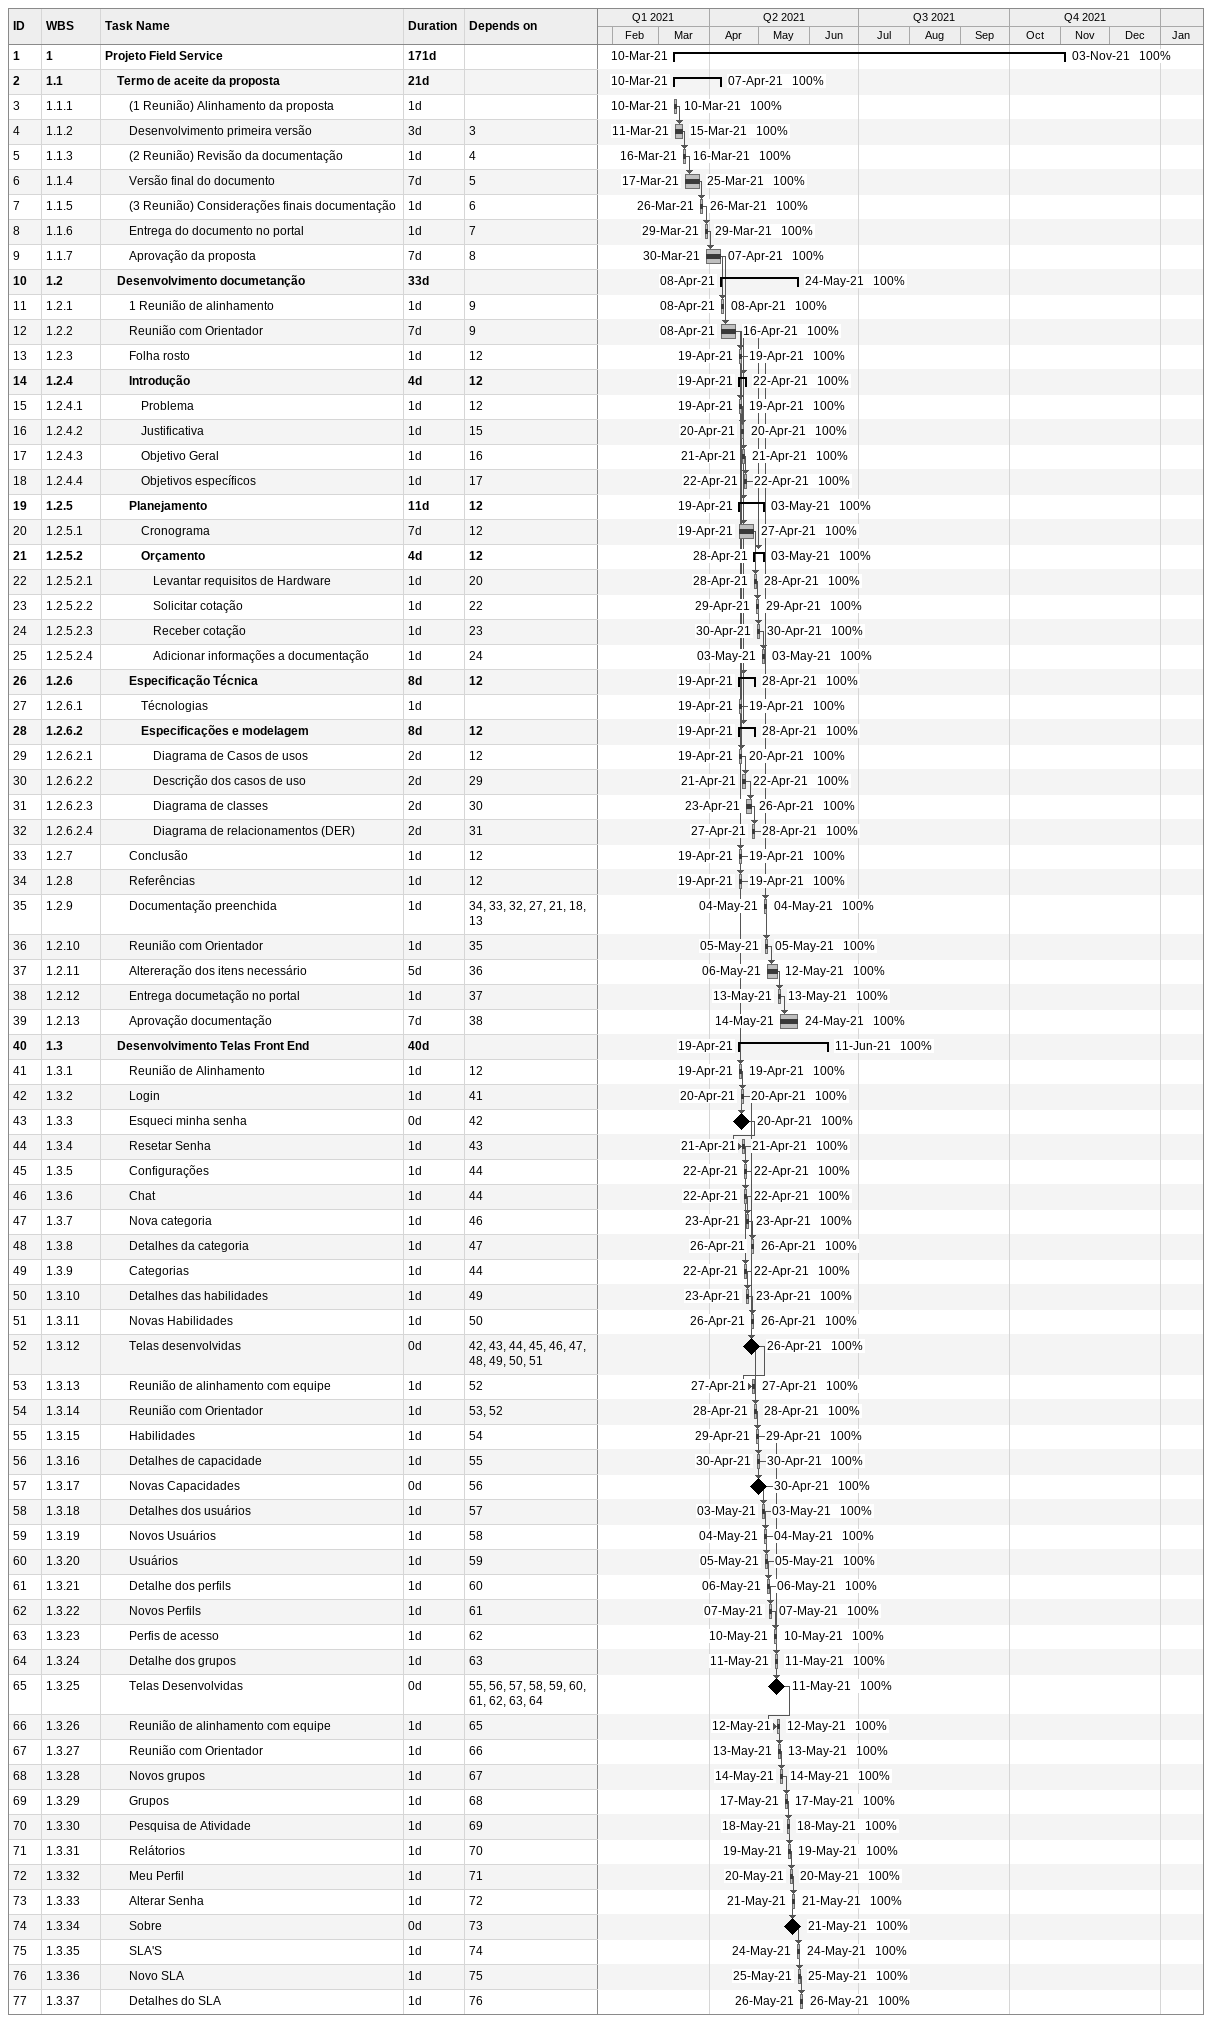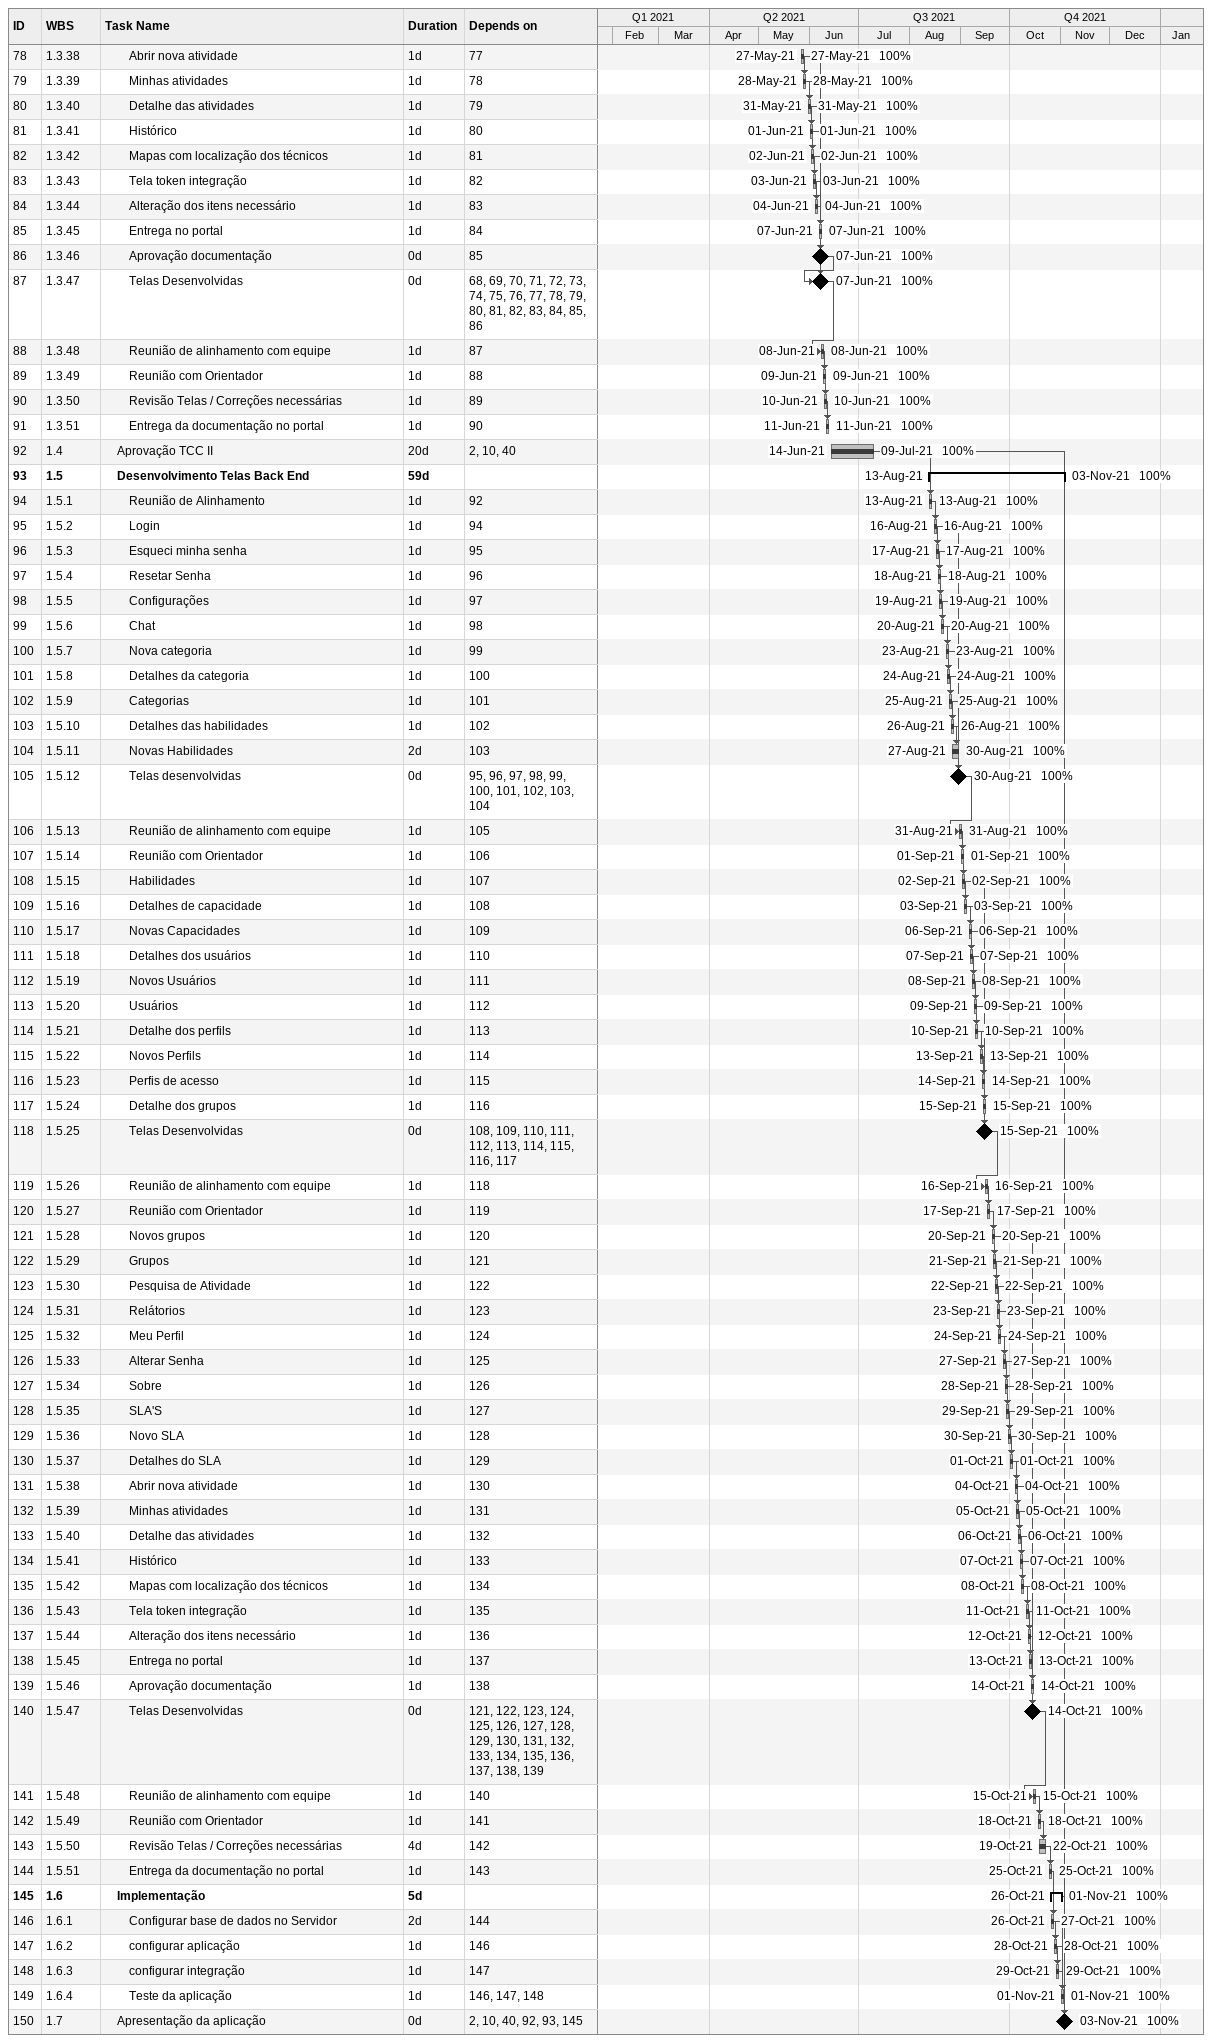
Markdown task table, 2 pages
| ID | WBS | Task | Duration | Start | Finish | Predecessors | % complete |
|---|---|---|---|---|---|---|---|
| 1 | 1 | **Projeto Field Service** | 171d | 2021-03-10 | 2021-11-03 |  | 100 |
| 2 | 1.1 | **Termo de aceite da proposta** | 21d | 2021-03-10 | 2021-04-07 |  | 100 |
| 3 | 1.1.1 | (1 Reunião) Alinhamento da proposta | 1d | 2021-03-10 | 2021-03-10 |  | 100 |
| 4 | 1.1.2 | Desenvolvimento primeira versão | 3d | 2021-03-11 | 2021-03-15 | 3 | 100 |
| 5 | 1.1.3 | (2 Reunião) Revisão da documentação | 1d | 2021-03-16 | 2021-03-16 | 4 | 100 |
| 6 | 1.1.4 | Versão final do documento | 7d | 2021-03-17 | 2021-03-25 | 5 | 100 |
| 7 | 1.1.5 | (3 Reunião) Considerações finais documentação | 1d | 2021-03-26 | 2021-03-26 | 6 | 100 |
| 8 | 1.1.6 | Entrega do documento no portal | 1d | 2021-03-29 | 2021-03-29 | 7 | 100 |
| 9 | 1.1.7 | Aprovação da proposta | 7d | 2021-03-30 | 2021-04-07 | 8 | 100 |
| 10 | 1.2 | **Desenvolvimento documetanção** | 33d | 2021-04-08 | 2021-05-24 |  | 100 |
| 11 | 1.2.1 | 1 Reunião de alinhamento | 1d | 2021-04-08 | 2021-04-08 | 9 | 100 |
| 12 | 1.2.2 | Reunião com Orientador | 7d | 2021-04-08 | 2021-04-16 | 9 | 100 |
| 13 | 1.2.3 | Folha rosto | 1d | 2021-04-19 | 2021-04-19 | 12 | 100 |
| 14 | 1.2.4 | **Introdução** | 4d | 2021-04-19 | 2021-04-22 | 12 | 100 |
| 15 | 1.2.4.1 | Problema | 1d | 2021-04-19 | 2021-04-19 | 12 | 100 |
| 16 | 1.2.4.2 | Justificativa | 1d | 2021-04-20 | 2021-04-20 | 15 | 100 |
| 17 | 1.2.4.3 | Objetivo Geral | 1d | 2021-04-21 | 2021-04-21 | 16 | 100 |
| 18 | 1.2.4.4 | Objetivos específicos | 1d | 2021-04-22 | 2021-04-22 | 17 | 100 |
| 19 | 1.2.5 | **Planejamento** | 11d | 2021-04-19 | 2021-05-03 | 12 | 100 |
| 20 | 1.2.5.1 | Cronograma | 7d | 2021-04-19 | 2021-04-27 | 12 | 100 |
| 21 | 1.2.5.2 | **Orçamento** | 4d | 2021-04-28 | 2021-05-03 | 12 | 100 |
| 22 | 1.2.5.2.1 | Levantar requisitos de Hardware | 1d | 2021-04-28 | 2021-04-28 | 20 | 100 |
| 23 | 1.2.5.2.2 | Solicitar cotação | 1d | 2021-04-29 | 2021-04-29 | 22 | 100 |
| 24 | 1.2.5.2.3 | Receber cotação | 1d | 2021-04-30 | 2021-04-30 | 23 | 100 |
| 25 | 1.2.5.2.4 | Adicionar informações a documentação | 1d | 2021-05-03 | 2021-05-03 | 24 | 100 |
| 26 | 1.2.6 | **Especificação Técnica** | 8d | 2021-04-19 | 2021-04-28 | 12 | 100 |
| 27 | 1.2.6.1 | Técnologias | 1d | 2021-04-19 | 2021-04-19 |  | 100 |
| 28 | 1.2.6.2 | **Especificações e modelagem** | 8d | 2021-04-19 | 2021-04-28 | 12 | 100 |
| 29 | 1.2.6.2.1 | Diagrama de Casos de usos | 2d | 2021-04-19 | 2021-04-20 | 12 | 100 |
| 30 | 1.2.6.2.2 | Descrição dos casos de uso | 2d | 2021-04-21 | 2021-04-22 | 29 | 100 |
| 31 | 1.2.6.2.3 | Diagrama de classes | 2d | 2021-04-23 | 2021-04-26 | 30 | 100 |
| 32 | 1.2.6.2.4 | Diagrama de relacionamentos (DER) | 2d | 2021-04-27 | 2021-04-28 | 31 | 100 |
| 33 | 1.2.7 | Conclusão | 1d | 2021-04-19 | 2021-04-19 | 12 | 100 |
| 34 | 1.2.8 | Referências | 1d | 2021-04-19 | 2021-04-19 | 12 | 100 |
| 35 | 1.2.9 | Documentação preenchida | 1d | 2021-05-04 | 2021-05-04 | 34, 33, 32, 27, 21, 18, 13 | 100 |
| 36 | 1.2.10 | Reunião com Orientador | 1d | 2021-05-05 | 2021-05-05 | 35 | 100 |
| 37 | 1.2.11 | Altereração dos itens necessário | 5d | 2021-05-06 | 2021-05-12 | 36 | 100 |
| 38 | 1.2.12 | Entrega documetação no portal | 1d | 2021-05-13 | 2021-05-13 | 37 | 100 |
| 39 | 1.2.13 | Aprovação documentação | 7d | 2021-05-14 | 2021-05-24 | 38 | 100 |
| 40 | 1.3 | **Desenvolvimento Telas Front End** | 40d | 2021-04-19 | 2021-06-11 |  | 100 |
| 41 | 1.3.1 | Reunião de Alinhamento | 1d | 2021-04-19 | 2021-04-19 | 12 | 100 |
| 42 | 1.3.2 | Login | 1d | 2021-04-20 | 2021-04-20 | 41 | 100 |
| 43 | 1.3.3 | Esqueci minha senha | 0d | 2021-04-20 | 2021-04-20 | 42 | 100 |
| 44 | 1.3.4 | Resetar Senha | 1d | 2021-04-21 | 2021-04-21 | 43 | 100 |
| 45 | 1.3.5 | Configurações | 1d | 2021-04-22 | 2021-04-22 | 44 | 100 |
| 46 | 1.3.6 | Chat | 1d | 2021-04-22 | 2021-04-22 | 44 | 100 |
| 47 | 1.3.7 | Nova categoria | 1d | 2021-04-23 | 2021-04-23 | 46 | 100 |
| 48 | 1.3.8 | Detalhes da categoria | 1d | 2021-04-26 | 2021-04-26 | 47 | 100 |
| 49 | 1.3.9 | Categorias | 1d | 2021-04-22 | 2021-04-22 | 44 | 100 |
| 50 | 1.3.10 | Detalhes das habilidades | 1d | 2021-04-23 | 2021-04-23 | 49 | 100 |
| 51 | 1.3.11 | Novas Habilidades | 1d | 2021-04-26 | 2021-04-26 | 50 | 100 |
| 52 | 1.3.12 | Telas desenvolvidas | 0d | 2021-04-26 | 2021-04-26 | 42, 43, 44, 45, 46, 47, 48, 49, 50, 51 | 100 |
| 53 | 1.3.13 | Reunião de alinhamento com equipe | 1d | 2021-04-27 | 2021-04-27 | 52 | 100 |
| 54 | 1.3.14 | Reunião com Orientador | 1d | 2021-04-28 | 2021-04-28 | 53, 52 | 100 |
| 55 | 1.3.15 | Habilidades | 1d | 2021-04-29 | 2021-04-29 | 54 | 100 |
| 56 | 1.3.16 | Detalhes de capacidade | 1d | 2021-04-30 | 2021-04-30 | 55 | 100 |
| 57 | 1.3.17 | Novas Capacidades | 0d | 2021-04-30 | 2021-04-30 | 56 | 100 |
| 58 | 1.3.18 | Detalhes dos usuários | 1d | 2021-05-03 | 2021-05-03 | 57 | 100 |
| 59 | 1.3.19 | Novos Usuários | 1d | 2021-05-04 | 2021-05-04 | 58 | 100 |
| 60 | 1.3.20 | Usuários | 1d | 2021-05-05 | 2021-05-05 | 59 | 100 |
| 61 | 1.3.21 | Detalhe dos perfils | 1d | 2021-05-06 | 2021-05-06 | 60 | 100 |
| 62 | 1.3.22 | Novos Perfils | 1d | 2021-05-07 | 2021-05-07 | 61 | 100 |
| 63 | 1.3.23 | Perfis de acesso | 1d | 2021-05-10 | 2021-05-10 | 62 | 100 |
| 64 | 1.3.24 | Detalhe dos grupos | 1d | 2021-05-11 | 2021-05-11 | 63 | 100 |
| 65 | 1.3.25 | Telas Desenvolvidas | 0d | 2021-05-11 | 2021-05-11 | 55, 56, 57, 58, 59, 60, 61, 62, 63, 64 | 100 |
| 66 | 1.3.26 | Reunião de alinhamento com equipe | 1d | 2021-05-12 | 2021-05-12 | 65 | 100 |
| 67 | 1.3.27 | Reunião com Orientador | 1d | 2021-05-13 | 2021-05-13 | 66 | 100 |
| 68 | 1.3.28 | Novos grupos | 1d | 2021-05-14 | 2021-05-14 | 67 | 100 |
| 69 | 1.3.29 | Grupos | 1d | 2021-05-17 | 2021-05-17 | 68 | 100 |
| 70 | 1.3.30 | Pesquisa de Atividade | 1d | 2021-05-18 | 2021-05-18 | 69 | 100 |
| 71 | 1.3.31 | Relátorios | 1d | 2021-05-19 | 2021-05-19 | 70 | 100 |
| 72 | 1.3.32 | Meu Perfil | 1d | 2021-05-20 | 2021-05-20 | 71 | 100 |
| 73 | 1.3.33 | Alterar Senha | 1d | 2021-05-21 | 2021-05-21 | 72 | 100 |
| 74 | 1.3.34 | Sobre | 0d | 2021-05-21 | 2021-05-21 | 73 | 100 |
| 75 | 1.3.35 | SLA'S | 1d | 2021-05-24 | 2021-05-24 | 74 | 100 |
| 76 | 1.3.36 | Novo SLA | 1d | 2021-05-25 | 2021-05-25 | 75 | 100 |
| 77 | 1.3.37 | Detalhes do SLA | 1d | 2021-05-26 | 2021-05-26 | 76 | 100 |
| 78 | 1.3.38 | Abrir nova atividade | 1d | 2021-05-27 | 2021-05-27 | 77 | 100 |
| 79 | 1.3.39 | Minhas atividades | 1d | 2021-05-28 | 2021-05-28 | 78 | 100 |
| 80 | 1.3.40 | Detalhe das atividades | 1d | 2021-05-31 | 2021-05-31 | 79 | 100 |
| 81 | 1.3.41 | Histórico | 1d | 2021-06-01 | 2021-06-01 | 80 | 100 |
| 82 | 1.3.42 | Mapas com localização dos técnicos | 1d | 2021-06-02 | 2021-06-02 | 81 | 100 |
| 83 | 1.3.43 | Tela token integração | 1d | 2021-06-03 | 2021-06-03 | 82 | 100 |
| 84 | 1.3.44 | Alteração dos itens necessário | 1d | 2021-06-04 | 2021-06-04 | 83 | 100 |
| 85 | 1.3.45 | Entrega no portal | 1d | 2021-06-07 | 2021-06-07 | 84 | 100 |
| 86 | 1.3.46 | Aprovação documentação | 0d | 2021-06-07 | 2021-06-07 | 85 | 100 |
| 87 | 1.3.47 | Telas Desenvolvidas | 0d | 2021-06-07 | 2021-06-07 | 68, 69, 70, 71, 72, 73, 74, 75, 76, 77, 78, 79, 80, 81, 82, 83, 84, 85, 86 | 100 |
| 88 | 1.3.48 | Reunião de alinhamento com equipe | 1d | 2021-06-08 | 2021-06-08 | 87 | 100 |
| 89 | 1.3.49 | Reunião com Orientador | 1d | 2021-06-09 | 2021-06-09 | 88 | 100 |
| 90 | 1.3.50 | Revisão Telas / Correções necessárias | 1d | 2021-06-10 | 2021-06-10 | 89 | 100 |
| 91 | 1.3.51 | Entrega da documentação no portal | 1d | 2021-06-11 | 2021-06-11 | 90 | 100 |
| 92 | 1.4 | Aprovação TCC II | 20d | 2021-06-14 | 2021-07-09 | 2, 10, 40 | 100 |
| 93 | 1.5 | **Desenvolvimento Telas Back End** | 59d | 2021-08-13 | 2021-11-03 |  | 100 |
| 94 | 1.5.1 | Reunião de Alinhamento | 1d | 2021-08-13 | 2021-08-13 | 92 | 100 |
| 95 | 1.5.2 | Login | 1d | 2021-08-16 | 2021-08-16 | 94 | 100 |
| 96 | 1.5.3 | Esqueci minha senha | 1d | 2021-08-17 | 2021-08-17 | 95 | 100 |
| 97 | 1.5.4 | Resetar Senha | 1d | 2021-08-18 | 2021-08-18 | 96 | 100 |
| 98 | 1.5.5 | Configurações | 1d | 2021-08-19 | 2021-08-19 | 97 | 100 |
| 99 | 1.5.6 | Chat | 1d | 2021-08-20 | 2021-08-20 | 98 | 100 |
| 100 | 1.5.7 | Nova categoria | 1d | 2021-08-23 | 2021-08-23 | 99 | 100 |
| 101 | 1.5.8 | Detalhes da categoria | 1d | 2021-08-24 | 2021-08-24 | 100 | 100 |
| 102 | 1.5.9 | Categorias | 1d | 2021-08-25 | 2021-08-25 | 101 | 100 |
| 103 | 1.5.10 | Detalhes das habilidades | 1d | 2021-08-26 | 2021-08-26 | 102 | 100 |
| 104 | 1.5.11 | Novas Habilidades | 2d | 2021-08-27 | 2021-08-30 | 103 | 100 |
| 105 | 1.5.12 | Telas desenvolvidas | 0d | 2021-08-30 | 2021-08-30 | 95, 96, 97, 98, 99, 100, 101, 102, 103, 104 | 100 |
| 106 | 1.5.13 | Reunião de alinhamento com equipe | 1d | 2021-08-31 | 2021-08-31 | 105 | 100 |
| 107 | 1.5.14 | Reunião com Orientador | 1d | 2021-09-01 | 2021-09-01 | 106 | 100 |
| 108 | 1.5.15 | Habilidades | 1d | 2021-09-02 | 2021-09-02 | 107 | 100 |
| 109 | 1.5.16 | Detalhes de capacidade | 1d | 2021-09-03 | 2021-09-03 | 108 | 100 |
| 110 | 1.5.17 | Novas Capacidades | 1d | 2021-09-06 | 2021-09-06 | 109 | 100 |
| 111 | 1.5.18 | Detalhes dos usuários | 1d | 2021-09-07 | 2021-09-07 | 110 | 100 |
| 112 | 1.5.19 | Novos Usuários | 1d | 2021-09-08 | 2021-09-08 | 111 | 100 |
| 113 | 1.5.20 | Usuários | 1d | 2021-09-09 | 2021-09-09 | 112 | 100 |
| 114 | 1.5.21 | Detalhe dos perfils | 1d | 2021-09-10 | 2021-09-10 | 113 | 100 |
| 115 | 1.5.22 | Novos Perfils | 1d | 2021-09-13 | 2021-09-13 | 114 | 100 |
| 116 | 1.5.23 | Perfis de acesso | 1d | 2021-09-14 | 2021-09-14 | 115 | 100 |
| 117 | 1.5.24 | Detalhe dos grupos | 1d | 2021-09-15 | 2021-09-15 | 116 | 100 |
| 118 | 1.5.25 | Telas Desenvolvidas | 0d | 2021-09-15 | 2021-09-15 | 108, 109, 110, 111, 112, 113, 114, 115, 116, 117 | 100 |
| 119 | 1.5.26 | Reunião de alinhamento com equipe | 1d | 2021-09-16 | 2021-09-16 | 118 | 100 |
| 120 | 1.5.27 | Reunião com Orientador | 1d | 2021-09-17 | 2021-09-17 | 119 | 100 |
| 121 | 1.5.28 | Novos grupos | 1d | 2021-09-20 | 2021-09-20 | 120 | 100 |
| 122 | 1.5.29 | Grupos | 1d | 2021-09-21 | 2021-09-21 | 121 | 100 |
| 123 | 1.5.30 | Pesquisa de Atividade | 1d | 2021-09-22 | 2021-09-22 | 122 | 100 |
| 124 | 1.5.31 | Relátorios | 1d | 2021-09-23 | 2021-09-23 | 123 | 100 |
| 125 | 1.5.32 | Meu Perfil | 1d | 2021-09-24 | 2021-09-24 | 124 | 100 |
| 126 | 1.5.33 | Alterar Senha | 1d | 2021-09-27 | 2021-09-27 | 125 | 100 |
| 127 | 1.5.34 | Sobre | 1d | 2021-09-28 | 2021-09-28 | 126 | 100 |
| 128 | 1.5.35 | SLA'S | 1d | 2021-09-29 | 2021-09-29 | 127 | 100 |
| 129 | 1.5.36 | Novo SLA | 1d | 2021-09-30 | 2021-09-30 | 128 | 100 |
| 130 | 1.5.37 | Detalhes do SLA | 1d | 2021-10-01 | 2021-10-01 | 129 | 100 |
| 131 | 1.5.38 | Abrir nova atividade | 1d | 2021-10-04 | 2021-10-04 | 130 | 100 |
| 132 | 1.5.39 | Minhas atividades | 1d | 2021-10-05 | 2021-10-05 | 131 | 100 |
| 133 | 1.5.40 | Detalhe das atividades | 1d | 2021-10-06 | 2021-10-06 | 132 | 100 |
| 134 | 1.5.41 | Histórico | 1d | 2021-10-07 | 2021-10-07 | 133 | 100 |
| 135 | 1.5.42 | Mapas com localização dos técnicos | 1d | 2021-10-08 | 2021-10-08 | 134 | 100 |
| 136 | 1.5.43 | Tela token integração | 1d | 2021-10-11 | 2021-10-11 | 135 | 100 |
| 137 | 1.5.44 | Alteração dos itens necessário | 1d | 2021-10-12 | 2021-10-12 | 136 | 100 |
| 138 | 1.5.45 | Entrega no portal | 1d | 2021-10-13 | 2021-10-13 | 137 | 100 |
| 139 | 1.5.46 | Aprovação documentação | 1d | 2021-10-14 | 2021-10-14 | 138 | 100 |
| 140 | 1.5.47 | Telas Desenvolvidas | 0d | 2021-10-14 | 2021-10-14 | 121, 122, 123, 124, 125, 126, 127, 128, 129, 130, 131, 132, 133, 134, 135, 136, 137, 138, 139 | 100 |
| 141 | 1.5.48 | Reunião de alinhamento com equipe | 1d | 2021-10-15 | 2021-10-15 | 140 | 100 |
| 142 | 1.5.49 | Reunião com Orientador | 1d | 2021-10-18 | 2021-10-18 | 141 | 100 |
| 143 | 1.5.50 | Revisão Telas / Correções necessárias | 4d | 2021-10-19 | 2021-10-22 | 142 | 100 |
| 144 | 1.5.51 | Entrega da documentação no portal | 1d | 2021-10-25 | 2021-10-25 | 143 | 100 |
| 145 | 1.6 | **Implementação** | 5d | 2021-10-26 | 2021-11-01 |  | 100 |
| 146 | 1.6.1 | Configurar base de dados no Servidor | 2d | 2021-10-26 | 2021-10-27 | 144 | 100 |
| 147 | 1.6.2 | configurar aplicação | 1d | 2021-10-28 | 2021-10-28 | 146 | 100 |
| 148 | 1.6.3 | configurar integração | 1d | 2021-10-29 | 2021-10-29 | 147 | 100 |
| 149 | 1.6.4 | Teste da aplicação | 1d | 2021-11-01 | 2021-11-01 | 146, 147, 148 | 100 |
| 150 | 1.7 | Apresentação da aplicação | 0d | 2021-11-03 | 2021-11-03 | 2, 10, 40, 92, 93, 145 | 100 |
